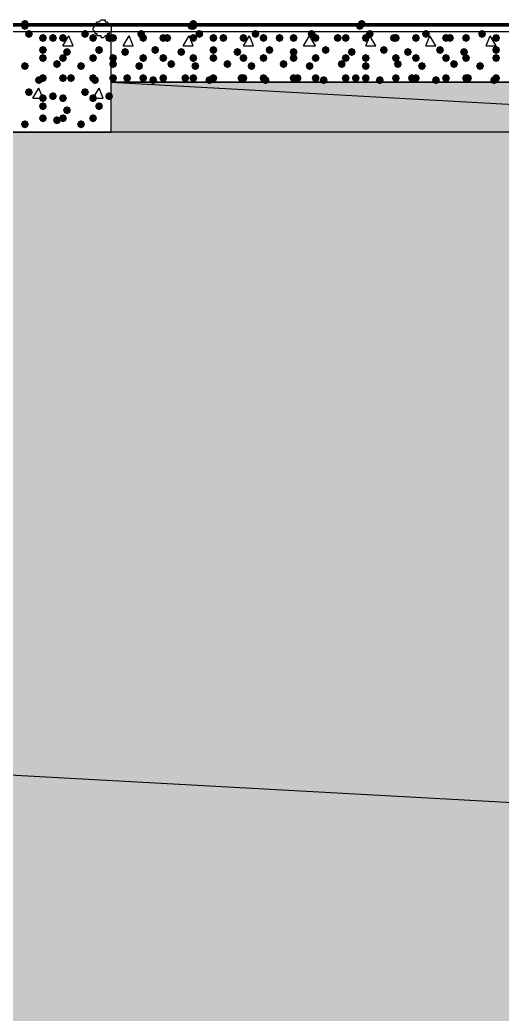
# Model space of a CAD drawing. Header units: millimetres. Extents: x 0 to 420, y 0 to 297.
# Drawn here: x 279.76 to 289.94, y 207.21 to 228.18 of the extents above; entities that cross this region are included whole.
import ezdxf

# ---------------------------------------------------------------- set-up
doc = ezdxf.new("R2010")
doc.units = ezdxf.units.MM
doc.layers.get('0').update_dxf_attribs({"linetype": 'CONTINUOUS'})

msp = doc.modelspace()

# ---------------------------------------------------------------- hatches: boundary and pattern name
at = {"true_color": 0x0000fe}
for points in [[(279.950333, 228.092), (279.925462, 228.032204), (279.865667, 228.007333), (279.805871, 228.032204), (279.781, 228.092), (279.805871, 228.151796), (279.865667, 228.176667), (279.925462, 228.151796)], [(279.950333, 228.049667), (279.925462, 227.989871), (279.865667, 227.965), (279.805871, 227.989871), (279.781, 228.049667), (279.805871, 228.109462), (279.865667, 228.134333), (279.925462, 228.109463)], [(279.950333, 228.049667), (279.925462, 227.989871), (279.865667, 227.965), (279.805871, 227.989871), (279.781, 228.049667), (279.805871, 228.109462), (279.865667, 228.134333), (279.925462, 228.109463)], [(279.950333, 228.049667), (279.925462, 227.989871), (279.865667, 227.965), (279.805871, 227.989871), (279.781, 228.049667), (279.805871, 228.109462), (279.865667, 228.134333), (279.925462, 228.109463)], [(283.464, 228.049667), (283.439129, 227.989871), (283.379333, 227.965), (283.319538, 227.989871), (283.294667, 228.049667), (283.319537, 228.109462), (283.379333, 228.134333), (283.439129, 228.109463)], [(283.464, 228.049667), (283.439129, 227.989871), (283.379333, 227.965), (283.319538, 227.989871), (283.294667, 228.049667), (283.319537, 228.109462), (283.379333, 228.134333), (283.439129, 228.109463)], [(283.506333, 228.092), (283.481462, 228.032204), (283.421667, 228.007333), (283.361871, 228.032204), (283.337, 228.092), (283.361871, 228.151796), (283.421667, 228.176667), (283.481462, 228.151796)], [(283.506333, 228.049667), (283.481462, 227.989871), (283.421667, 227.965), (283.361871, 227.989871), (283.337, 228.049667), (283.361871, 228.109462), (283.421667, 228.134333), (283.481462, 228.109463)], [(287.02, 228.049667), (286.995129, 227.989871), (286.935333, 227.965), (286.875538, 227.989871), (286.850667, 228.049667), (286.875537, 228.109462), (286.935333, 228.134333), (286.995129, 228.109463)], [(287.02, 228.049667), (286.995129, 227.989871), (286.935333, 227.965), (286.875538, 227.989871), (286.850667, 228.049667), (286.875537, 228.109462), (286.935333, 228.134333), (286.995129, 228.109463)], [(287.02, 228.049667), (286.995129, 227.989871), (286.935333, 227.965), (286.875538, 227.989871), (286.850667, 228.049667), (286.875537, 228.109462), (286.935333, 228.134333), (286.995129, 228.109463)], [(287.062333, 228.092), (287.037462, 228.032204), (286.977667, 228.007333), (286.917871, 228.032204), (286.893, 228.092), (286.917871, 228.151796), (286.977667, 228.176667), (287.037462, 228.151796)]]:
    msp.add_hatch(color=0, dxfattribs=at).paths.add_polyline_path(points, flags=0)
at = {"true_color": 0x000007}
h = msp.add_hatch(color=0, dxfattribs=at)
h.paths.add_polyline_path([(32.215667, 228.049667), (380.661333, 228.049667)], flags=0)
h.paths.add_polyline_path([(380.661333, 228.049667), (32.215667, 228.049667)], flags=0)
for points in [[(280.035, 227.880333), (280.010129, 227.820537), (279.950333, 227.795667), (279.890538, 227.820537), (279.865667, 227.880333), (279.890537, 227.940129), (279.950333, 227.965), (280.010129, 227.940129)], [(280.331333, 227.795667), (280.306462, 227.735871), (280.246667, 227.711), (280.186871, 227.735871), (280.162, 227.795667), (280.186871, 227.855462), (280.246667, 227.880333), (280.306462, 227.855463)], [(280.543, 227.795667), (280.518129, 227.735871), (280.458333, 227.711), (280.398537, 227.735871), (280.373667, 227.795667), (280.398537, 227.855462), (280.458333, 227.880333), (280.518129, 227.855463)], [(280.754667, 227.795667), (280.729796, 227.735871), (280.67, 227.711), (280.610204, 227.735871), (280.585333, 227.795667), (280.610204, 227.855462), (280.67, 227.880333), (280.729796, 227.855463)], [(281.220333, 227.880333), (281.195462, 227.820537), (281.135667, 227.795667), (281.075871, 227.820537), (281.051, 227.880333), (281.075871, 227.940129), (281.135667, 227.965), (281.195462, 227.940129)], [(281.389667, 227.795667), (281.364796, 227.735871), (281.305, 227.711), (281.245204, 227.735871), (281.220333, 227.795667), (281.245204, 227.855462), (281.305, 227.880333), (281.364796, 227.855463)], [(281.728333, 227.795667), (281.703463, 227.735871), (281.643667, 227.711), (281.583871, 227.735871), (281.559, 227.795667), (281.583871, 227.855462), (281.643667, 227.880333), (281.703462, 227.855463)], [(280.331333, 227.541667), (280.306462, 227.481871), (280.246667, 227.457), (280.186871, 227.481871), (280.162, 227.541667), (280.186871, 227.601462), (280.246667, 227.626333), (280.306462, 227.601463)], [(280.331333, 227.372333), (280.306462, 227.312537), (280.246667, 227.287667), (280.186871, 227.312537), (280.162, 227.372333), (280.186871, 227.432129), (280.246667, 227.457), (280.306462, 227.432129)], [(280.754667, 227.372333), (280.729796, 227.312537), (280.67, 227.287667), (280.610204, 227.312537), (280.585333, 227.372333), (280.610204, 227.432129), (280.67, 227.457), (280.729796, 227.432129)], [(280.839333, 227.499333), (280.814462, 227.439537), (280.754667, 227.414667), (280.694871, 227.439537), (280.67, 227.499333), (280.694871, 227.559129), (280.754667, 227.584), (280.814462, 227.559129)], [(281.389667, 227.372333), (281.364796, 227.312537), (281.305, 227.287667), (281.245204, 227.312537), (281.220333, 227.372333), (281.245204, 227.432129), (281.305, 227.457), (281.364796, 227.432129)], [(281.516667, 227.541667), (281.491796, 227.481871), (281.432, 227.457), (281.372204, 227.481871), (281.347333, 227.541667), (281.372204, 227.601462), (281.432, 227.626333), (281.491796, 227.601463)], [(279.950333, 227.203), (279.925462, 227.143204), (279.865667, 227.118333), (279.805871, 227.143204), (279.781, 227.203), (279.805871, 227.262796), (279.865667, 227.287667), (279.925462, 227.262796)], [(280.627667, 227.245333), (280.602796, 227.185537), (280.543, 227.160667), (280.483204, 227.185537), (280.458333, 227.245333), (280.483204, 227.305129), (280.543, 227.33), (280.602796, 227.305129)], [(281.135667, 227.203), (281.110796, 227.143204), (281.051, 227.118333), (280.991204, 227.143204), (280.966333, 227.203), (280.991204, 227.262796), (281.051, 227.287667), (281.110796, 227.262796)], [(280.331333, 226.949), (280.306462, 226.889204), (280.246667, 226.864333), (280.186871, 226.889204), (280.162, 226.949), (280.186871, 227.008796), (280.246667, 227.033667), (280.306462, 227.008796)], [(280.754667, 226.949), (280.729796, 226.889204), (280.67, 226.864333), (280.610204, 226.889204), (280.585333, 226.949), (280.610204, 227.008796), (280.67, 227.033667), (280.729796, 227.008796)], [(280.924, 226.949), (280.899129, 226.889204), (280.839333, 226.864333), (280.779538, 226.889204), (280.754667, 226.949), (280.779537, 227.008796), (280.839333, 227.033667), (280.899129, 227.008796)], [(281.389667, 226.949), (281.364796, 226.889204), (281.305, 226.864333), (281.245204, 226.889204), (281.220333, 226.949), (281.245204, 227.008796), (281.305, 227.033667), (281.364796, 227.008796)], [(280.246667, 226.906667), (280.221796, 226.846871), (280.162, 226.822), (280.102204, 226.846871), (280.077333, 226.906667), (280.102204, 226.966462), (280.162, 226.991333), (280.221796, 226.966463)], [(281.432, 226.906667), (281.407129, 226.846871), (281.347333, 226.822), (281.287537, 226.846871), (281.262667, 226.906667), (281.287537, 226.966462), (281.347333, 226.991333), (281.407129, 226.966463)], [(280.035, 226.652667), (280.010129, 226.592871), (279.950333, 226.568), (279.890538, 226.592871), (279.865667, 226.652667), (279.890537, 226.712462), (279.950333, 226.737333), (280.010129, 226.712463)], [(280.543, 226.568), (280.518129, 226.508204), (280.458333, 226.483333), (280.398537, 226.508204), (280.373667, 226.568), (280.398537, 226.627796), (280.458333, 226.652667), (280.518129, 226.627796)], [(281.220333, 226.652667), (281.195462, 226.592871), (281.135667, 226.568), (281.075871, 226.592871), (281.051, 226.652667), (281.075871, 226.712462), (281.135667, 226.737333), (281.195462, 226.712463)], [(281.728333, 226.568), (281.703463, 226.508204), (281.643667, 226.483333), (281.583871, 226.508204), (281.559, 226.568), (281.583871, 226.627796), (281.643667, 226.652667), (281.703462, 226.627796)], [(280.331333, 226.525667), (280.306462, 226.465871), (280.246667, 226.441), (280.186871, 226.465871), (280.162, 226.525667), (280.186871, 226.585462), (280.246667, 226.610333), (280.306462, 226.585463)], [(280.331333, 226.356333), (280.306462, 226.296537), (280.246667, 226.271667), (280.186871, 226.296537), (280.162, 226.356333), (280.186871, 226.416129), (280.246667, 226.441), (280.306462, 226.416129)], [(280.754667, 226.525667), (280.729796, 226.465871), (280.67, 226.441), (280.610204, 226.465871), (280.585333, 226.525667), (280.610204, 226.585462), (280.67, 226.610333), (280.729796, 226.585463)], [(281.389667, 226.525667), (281.364796, 226.465871), (281.305, 226.441), (281.245204, 226.465871), (281.220333, 226.525667), (281.245204, 226.585462), (281.305, 226.610333), (281.364796, 226.585463)], [(281.516667, 226.356333), (281.491796, 226.296537), (281.432, 226.271667), (281.372204, 226.296537), (281.347333, 226.356333), (281.372204, 226.416129), (281.432, 226.441), (281.491796, 226.416129)], [(280.839333, 226.271667), (280.814462, 226.211871), (280.754667, 226.187), (280.694871, 226.211871), (280.67, 226.271667), (280.694871, 226.331462), (280.754667, 226.356333), (280.814462, 226.331463)], [(279.950333, 225.975333), (279.925462, 225.915537), (279.865667, 225.890667), (279.805871, 225.915537), (279.781, 225.975333), (279.805871, 226.035129), (279.865667, 226.06), (279.925462, 226.035129)], [(280.331333, 226.102333), (280.306462, 226.042537), (280.246667, 226.017667), (280.186871, 226.042537), (280.162, 226.102333), (280.186871, 226.162129), (280.246667, 226.187), (280.306462, 226.162129)], [(280.627667, 226.06), (280.602796, 226.000204), (280.543, 225.975333), (280.483204, 226.000204), (280.458333, 226.06), (280.483204, 226.119796), (280.543, 226.144667), (280.602796, 226.119796)], [(280.754667, 226.102333), (280.729796, 226.042537), (280.67, 226.017667), (280.610204, 226.042537), (280.585333, 226.102333), (280.610204, 226.162129), (280.67, 226.187), (280.729796, 226.162129)], [(281.135667, 225.975333), (281.110796, 225.915537), (281.051, 225.890667), (280.991204, 225.915537), (280.966333, 225.975333), (280.991204, 226.035129), (281.051, 226.06), (281.110796, 226.035129)], [(281.389667, 226.102333), (281.364796, 226.042537), (281.305, 226.017667), (281.245204, 226.042537), (281.220333, 226.102333), (281.245204, 226.162129), (281.305, 226.187), (281.364796, 226.162129)]]:
    msp.add_hatch(color=0, dxfattribs=at).paths.add_polyline_path(points, flags=0)
at = {"true_color": 0x000008}
for points in [[(281.813, 227.795667), (281.788129, 227.735871), (281.728333, 227.711), (281.668537, 227.735871), (281.643667, 227.795667), (281.668537, 227.855462), (281.728333, 227.880333), (281.788129, 227.855463)], [(282.405667, 227.880333), (282.380796, 227.820537), (282.321, 227.795667), (282.261204, 227.820537), (282.236333, 227.880333), (282.261204, 227.940129), (282.321, 227.965), (282.380796, 227.940129)], [(282.448, 227.795667), (282.423129, 227.735871), (282.363333, 227.711), (282.303538, 227.735871), (282.278667, 227.795667), (282.303537, 227.855462), (282.363333, 227.880333), (282.423129, 227.855463)], [(282.871333, 227.795667), (282.846462, 227.735871), (282.786667, 227.711), (282.726871, 227.735871), (282.702, 227.795667), (282.726871, 227.855462), (282.786667, 227.880333), (282.846462, 227.855463)], [(282.956, 227.795667), (282.931129, 227.735871), (282.871333, 227.711), (282.811537, 227.735871), (282.786667, 227.795667), (282.811537, 227.855462), (282.871333, 227.880333), (282.931129, 227.855463)], [(283.506333, 227.795667), (283.481462, 227.735871), (283.421667, 227.711), (283.361871, 227.735871), (283.337, 227.795667), (283.361871, 227.855462), (283.421667, 227.880333), (283.481462, 227.855463)], [(283.633333, 227.880333), (283.608462, 227.820537), (283.548667, 227.795667), (283.488871, 227.820537), (283.464, 227.880333), (283.488871, 227.940129), (283.548667, 227.965), (283.608462, 227.940129)], [(283.929667, 227.795667), (283.904796, 227.735871), (283.845, 227.711), (283.785204, 227.735871), (283.760333, 227.795667), (283.785204, 227.855462), (283.845, 227.880333), (283.904796, 227.855463)], [(284.141333, 227.795667), (284.116463, 227.735871), (284.056667, 227.711), (283.996871, 227.735871), (283.972, 227.795667), (283.996871, 227.855462), (284.056667, 227.880333), (284.116462, 227.855463)], [(284.564667, 227.795667), (284.539796, 227.735871), (284.48, 227.711), (284.420204, 227.735871), (284.395333, 227.795667), (284.420204, 227.855462), (284.48, 227.880333), (284.539796, 227.855463)], [(284.818667, 227.880333), (284.793796, 227.820537), (284.734, 227.795667), (284.674204, 227.820537), (284.649333, 227.880333), (284.674204, 227.940129), (284.734, 227.965), (284.793796, 227.940129)], [(284.988, 227.795667), (284.963129, 227.735871), (284.903333, 227.711), (284.843538, 227.735871), (284.818667, 227.795667), (284.843537, 227.855462), (284.903333, 227.880333), (284.963129, 227.855463)], [(285.326667, 227.795667), (285.301796, 227.735871), (285.242, 227.711), (285.182204, 227.735871), (285.157333, 227.795667), (285.182204, 227.855462), (285.242, 227.880333), (285.301796, 227.855463)], [(285.623, 227.795667), (285.598129, 227.735871), (285.538333, 227.711), (285.478538, 227.735871), (285.453667, 227.795667), (285.478537, 227.855462), (285.538333, 227.880333), (285.598129, 227.855463)], [(286.004, 227.880333), (285.979129, 227.820537), (285.919333, 227.795667), (285.859537, 227.820537), (285.834667, 227.880333), (285.859537, 227.940129), (285.919333, 227.965), (285.979129, 227.940129)], [(286.088667, 227.795667), (286.063796, 227.735871), (286.004, 227.711), (285.944204, 227.735871), (285.919333, 227.795667), (285.944204, 227.855462), (286.004, 227.880333), (286.063796, 227.855463)], [(286.554333, 227.795667), (286.529462, 227.735871), (286.469667, 227.711), (286.409871, 227.735871), (286.385, 227.795667), (286.409871, 227.855462), (286.469667, 227.880333), (286.529462, 227.855463)], [(286.723667, 227.795667), (286.698796, 227.735871), (286.639, 227.711), (286.579204, 227.735871), (286.554333, 227.795667), (286.579204, 227.855462), (286.639, 227.880333), (286.698796, 227.855463)], [(287.147, 227.795667), (287.122129, 227.735871), (287.062333, 227.711), (287.002538, 227.735871), (286.977667, 227.795667), (287.002537, 227.855462), (287.062333, 227.880333), (287.122129, 227.855463)], [(287.231667, 227.880333), (287.206796, 227.820537), (287.147, 227.795667), (287.087204, 227.820537), (287.062333, 227.880333), (287.087204, 227.940129), (287.147, 227.965), (287.206796, 227.940129)], [(287.739667, 227.795667), (287.714796, 227.735871), (287.655, 227.711), (287.595204, 227.735871), (287.570333, 227.795667), (287.595204, 227.855462), (287.655, 227.880333), (287.714796, 227.855463)], [(287.782, 227.795667), (287.757129, 227.735871), (287.697333, 227.711), (287.637538, 227.735871), (287.612667, 227.795667), (287.637537, 227.855462), (287.697333, 227.880333), (287.757129, 227.855463)], [(288.205333, 227.795667), (288.180462, 227.735871), (288.120667, 227.711), (288.060871, 227.735871), (288.036, 227.795667), (288.060871, 227.855462), (288.120667, 227.880333), (288.180462, 227.855463)], [(288.417, 227.880333), (288.392129, 227.820537), (288.332333, 227.795667), (288.272538, 227.820537), (288.247667, 227.880333), (288.272537, 227.940129), (288.332333, 227.965), (288.392129, 227.940129)], [(288.840333, 227.795667), (288.815462, 227.735871), (288.755667, 227.711), (288.695871, 227.735871), (288.671, 227.795667), (288.695871, 227.855462), (288.755667, 227.880333), (288.815462, 227.855463)], [(288.925, 227.795667), (288.900129, 227.735871), (288.840333, 227.711), (288.780538, 227.735871), (288.755667, 227.795667), (288.780537, 227.855462), (288.840333, 227.880333), (288.900129, 227.855463)], [(289.263667, 227.795667), (289.238796, 227.735871), (289.179, 227.711), (289.119204, 227.735871), (289.094333, 227.795667), (289.119204, 227.855462), (289.179, 227.880333), (289.238796, 227.855463)], [(289.602333, 227.880333), (289.577462, 227.820537), (289.517667, 227.795667), (289.457871, 227.820537), (289.433, 227.880333), (289.457871, 227.940129), (289.517667, 227.965), (289.577462, 227.940129)], [(289.898667, 227.795667), (289.873796, 227.735871), (289.814, 227.711), (289.754204, 227.735871), (289.729333, 227.795667), (289.754204, 227.855462), (289.814, 227.880333), (289.873796, 227.855463)], [(281.813, 227.372333), (281.788129, 227.312537), (281.728333, 227.287667), (281.668537, 227.312537), (281.643667, 227.372333), (281.668537, 227.432129), (281.728333, 227.457), (281.788129, 227.432129)], [(282.067, 227.499333), (282.042129, 227.439537), (281.982333, 227.414667), (281.922538, 227.439537), (281.897667, 227.499333), (281.922537, 227.559129), (281.982333, 227.584), (282.042129, 227.559129)], [(282.448, 227.372333), (282.423129, 227.312537), (282.363333, 227.287667), (282.303538, 227.312537), (282.278667, 227.372333), (282.303537, 227.432129), (282.363333, 227.457), (282.423129, 227.432129)], [(282.702, 227.541667), (282.677129, 227.481871), (282.617333, 227.457), (282.557538, 227.481871), (282.532667, 227.541667), (282.557537, 227.601462), (282.617333, 227.626333), (282.677129, 227.601463)], [(282.871333, 227.372333), (282.846462, 227.312537), (282.786667, 227.287667), (282.726871, 227.312537), (282.702, 227.372333), (282.726871, 227.432129), (282.786667, 227.457), (282.846462, 227.432129)], [(283.252333, 227.499333), (283.227463, 227.439537), (283.167667, 227.414667), (283.107871, 227.439537), (283.083, 227.499333), (283.107871, 227.559129), (283.167667, 227.584), (283.227462, 227.559129)], [(283.506333, 227.372333), (283.481462, 227.312537), (283.421667, 227.287667), (283.361871, 227.312537), (283.337, 227.372333), (283.361871, 227.432129), (283.421667, 227.457), (283.481462, 227.432129)], [(283.929667, 227.541667), (283.904796, 227.481871), (283.845, 227.457), (283.785204, 227.481871), (283.760333, 227.541667), (283.785204, 227.601462), (283.845, 227.626333), (283.904796, 227.601463)], [(283.929667, 227.372333), (283.904796, 227.312537), (283.845, 227.287667), (283.785204, 227.312537), (283.760333, 227.372333), (283.785204, 227.432129), (283.845, 227.457), (283.904796, 227.432129)], [(284.437667, 227.499333), (284.412796, 227.439537), (284.353, 227.414667), (284.293204, 227.439537), (284.268333, 227.499333), (284.293204, 227.559129), (284.353, 227.584), (284.412796, 227.559129)], [(284.564667, 227.372333), (284.539796, 227.312537), (284.48, 227.287667), (284.420204, 227.312537), (284.395333, 227.372333), (284.420204, 227.432129), (284.48, 227.457), (284.539796, 227.432129)], [(284.988, 227.372333), (284.963129, 227.312537), (284.903333, 227.287667), (284.843538, 227.312537), (284.818667, 227.372333), (284.843537, 227.432129), (284.903333, 227.457), (284.963129, 227.432129)], [(285.115, 227.541667), (285.090129, 227.481871), (285.030333, 227.457), (284.970537, 227.481871), (284.945667, 227.541667), (284.970537, 227.601462), (285.030333, 227.626333), (285.090129, 227.601463)], [(285.623, 227.499333), (285.598129, 227.439537), (285.538333, 227.414667), (285.478538, 227.439537), (285.453667, 227.499333), (285.478537, 227.559129), (285.538333, 227.584), (285.598129, 227.559129)], [(285.623, 227.372333), (285.598129, 227.312537), (285.538333, 227.287667), (285.478538, 227.312537), (285.453667, 227.372333), (285.478537, 227.432129), (285.538333, 227.457), (285.598129, 227.432129)], [(286.088667, 227.372333), (286.063796, 227.312537), (286.004, 227.287667), (285.944204, 227.312537), (285.919333, 227.372333), (285.944204, 227.432129), (286.004, 227.457), (286.063796, 227.432129)], [(286.300333, 227.541667), (286.275463, 227.481871), (286.215667, 227.457), (286.155871, 227.481871), (286.131, 227.541667), (286.155871, 227.601462), (286.215667, 227.626333), (286.275462, 227.601463)], [(286.723667, 227.372333), (286.698796, 227.312537), (286.639, 227.287667), (286.579204, 227.312537), (286.554333, 227.372333), (286.579204, 227.432129), (286.639, 227.457), (286.698796, 227.432129)], [(286.850667, 227.499333), (286.825796, 227.439537), (286.766, 227.414667), (286.706204, 227.439537), (286.681333, 227.499333), (286.706204, 227.559129), (286.766, 227.584), (286.825796, 227.559129)], [(287.147, 227.372333), (287.122129, 227.312537), (287.062333, 227.287667), (287.002538, 227.312537), (286.977667, 227.372333), (287.002537, 227.432129), (287.062333, 227.457), (287.122129, 227.432129)], [(287.528, 227.541667), (287.503129, 227.481871), (287.443333, 227.457), (287.383537, 227.481871), (287.358667, 227.541667), (287.383537, 227.601462), (287.443333, 227.626333), (287.503129, 227.601463)], [(287.782, 227.372333), (287.757129, 227.312537), (287.697333, 227.287667), (287.637538, 227.312537), (287.612667, 227.372333), (287.637537, 227.432129), (287.697333, 227.457), (287.757129, 227.432129)], [(288.036, 227.499333), (288.011129, 227.439537), (287.951333, 227.414667), (287.891538, 227.439537), (287.866667, 227.499333), (287.891537, 227.559129), (287.951333, 227.584), (288.011129, 227.559129)], [(288.205333, 227.372333), (288.180462, 227.312537), (288.120667, 227.287667), (288.060871, 227.312537), (288.036, 227.372333), (288.060871, 227.432129), (288.120667, 227.457), (288.180462, 227.432129)], [(288.713333, 227.541667), (288.688463, 227.481871), (288.628667, 227.457), (288.568871, 227.481871), (288.544, 227.541667), (288.568871, 227.601462), (288.628667, 227.626333), (288.688462, 227.601463)], [(288.840333, 227.372333), (288.815462, 227.312537), (288.755667, 227.287667), (288.695871, 227.312537), (288.671, 227.372333), (288.695871, 227.432129), (288.755667, 227.457), (288.815462, 227.432129)], [(289.221333, 227.499333), (289.196462, 227.439537), (289.136667, 227.414667), (289.076871, 227.439537), (289.052, 227.499333), (289.076871, 227.559129), (289.136667, 227.584), (289.196462, 227.559129)], [(289.263667, 227.372333), (289.238796, 227.312537), (289.179, 227.287667), (289.119204, 227.312537), (289.094333, 227.372333), (289.119204, 227.432129), (289.179, 227.457), (289.238796, 227.432129)], [(289.898667, 227.541667), (289.873796, 227.481871), (289.814, 227.457), (289.754204, 227.481871), (289.729333, 227.541667), (289.754204, 227.601462), (289.814, 227.626333), (289.873796, 227.601463)], [(289.898667, 227.372333), (289.873796, 227.312537), (289.814, 227.287667), (289.754204, 227.312537), (289.729333, 227.372333), (289.754204, 227.432129), (289.814, 227.457), (289.873796, 227.432129)], [(281.813, 227.245333), (281.788129, 227.185537), (281.728333, 227.160667), (281.668537, 227.185537), (281.643667, 227.245333), (281.668537, 227.305129), (281.728333, 227.33), (281.788129, 227.305129)], [(282.363333, 227.203), (282.338462, 227.143204), (282.278667, 227.118333), (282.218871, 227.143204), (282.194, 227.203), (282.218871, 227.262796), (282.278667, 227.287667), (282.338462, 227.262796)], [(283.040667, 227.245333), (283.015796, 227.185537), (282.956, 227.160667), (282.896204, 227.185537), (282.871333, 227.245333), (282.896204, 227.305129), (282.956, 227.33), (283.015796, 227.305129)], [(283.548667, 227.203), (283.523796, 227.143204), (283.464, 227.118333), (283.404204, 227.143204), (283.379333, 227.203), (283.404204, 227.262796), (283.464, 227.287667), (283.523796, 227.262796)], [(284.226, 227.245333), (284.201129, 227.185537), (284.141333, 227.160667), (284.081537, 227.185537), (284.056667, 227.245333), (284.081537, 227.305129), (284.141333, 227.33), (284.201129, 227.305129)], [(284.734, 227.203), (284.709129, 227.143204), (284.649333, 227.118333), (284.589538, 227.143204), (284.564667, 227.203), (284.589537, 227.262796), (284.649333, 227.287667), (284.709129, 227.262796)], [(285.411333, 227.245333), (285.386462, 227.185537), (285.326667, 227.160667), (285.266871, 227.185537), (285.242, 227.245333), (285.266871, 227.305129), (285.326667, 227.33), (285.386462, 227.305129)], [(285.961667, 227.203), (285.936796, 227.143204), (285.877, 227.118333), (285.817204, 227.143204), (285.792333, 227.203), (285.817204, 227.262796), (285.877, 227.287667), (285.936796, 227.262796)], [(286.639, 227.245333), (286.614129, 227.185537), (286.554333, 227.160667), (286.494537, 227.185537), (286.469667, 227.245333), (286.494537, 227.305129), (286.554333, 227.33), (286.614129, 227.305129)], [(287.147, 227.203), (287.122129, 227.143204), (287.062333, 227.118333), (287.002538, 227.143204), (286.977667, 227.203), (287.002537, 227.262796), (287.062333, 227.287667), (287.122129, 227.262796)], [(287.824333, 227.245333), (287.799463, 227.185537), (287.739667, 227.160667), (287.679871, 227.185537), (287.655, 227.245333), (287.679871, 227.305129), (287.739667, 227.33), (287.799462, 227.305129)], [(288.332333, 227.203), (288.307462, 227.143204), (288.247667, 227.118333), (288.187871, 227.143204), (288.163, 227.203), (288.187871, 227.262796), (288.247667, 227.287667), (288.307462, 227.262796)], [(289.009667, 227.245333), (288.984796, 227.185537), (288.925, 227.160667), (288.865204, 227.185537), (288.840333, 227.245333), (288.865204, 227.305129), (288.925, 227.33), (288.984796, 227.305129)], [(289.56, 227.203), (289.535129, 227.143204), (289.475333, 227.118333), (289.415538, 227.143204), (289.390667, 227.203), (289.415537, 227.262796), (289.475333, 227.287667), (289.535129, 227.262796)], [(281.813, 226.949), (281.788129, 226.889204), (281.728333, 226.864333), (281.668537, 226.889204), (281.643667, 226.949), (281.668537, 227.008796), (281.728333, 227.033667), (281.788129, 227.008796)], [(282.109333, 226.949), (282.084462, 226.889204), (282.024667, 226.864333), (281.964871, 226.889204), (281.94, 226.949), (281.964871, 227.008796), (282.024667, 227.033667), (282.084462, 227.008796)], [(282.448, 226.949), (282.423129, 226.889204), (282.363333, 226.864333), (282.303538, 226.889204), (282.278667, 226.949), (282.303537, 227.008796), (282.363333, 227.033667), (282.423129, 227.008796)], [(282.871333, 226.949), (282.846462, 226.889204), (282.786667, 226.864333), (282.726871, 226.889204), (282.702, 226.949), (282.726871, 227.008796), (282.786667, 227.033667), (282.846462, 227.008796)], [(283.337, 226.949), (283.312129, 226.889204), (283.252333, 226.864333), (283.192538, 226.889204), (283.167667, 226.949), (283.192537, 227.008796), (283.252333, 227.033667), (283.312129, 227.008796)], [(283.506333, 226.949), (283.481462, 226.889204), (283.421667, 226.864333), (283.361871, 226.889204), (283.337, 226.949), (283.361871, 227.008796), (283.421667, 227.033667), (283.481462, 227.008796)], [(283.929667, 226.949), (283.904796, 226.889204), (283.845, 226.864333), (283.785204, 226.889204), (283.760333, 226.949), (283.785204, 227.008796), (283.845, 227.033667), (283.904796, 227.008796)], [(284.522333, 226.949), (284.497462, 226.889204), (284.437667, 226.864333), (284.377871, 226.889204), (284.353, 226.949), (284.377871, 227.008796), (284.437667, 227.033667), (284.497462, 227.008796)], [(284.564667, 226.949), (284.539796, 226.889204), (284.48, 226.864333), (284.420204, 226.889204), (284.395333, 226.949), (284.420204, 227.008796), (284.48, 227.033667), (284.539796, 227.008796)], [(284.988, 226.949), (284.963129, 226.889204), (284.903333, 226.864333), (284.843538, 226.889204), (284.818667, 226.949), (284.843537, 227.008796), (284.903333, 227.033667), (284.963129, 227.008796)], [(285.623, 226.949), (285.598129, 226.889204), (285.538333, 226.864333), (285.478538, 226.889204), (285.453667, 226.949), (285.478537, 227.008796), (285.538333, 227.033667), (285.598129, 227.008796)], [(285.707667, 226.949), (285.682796, 226.889204), (285.623, 226.864333), (285.563204, 226.889204), (285.538333, 226.949), (285.563204, 227.008796), (285.623, 227.033667), (285.682796, 227.008796)], [(286.088667, 226.949), (286.063796, 226.889204), (286.004, 226.864333), (285.944204, 226.889204), (285.919333, 226.949), (285.944204, 227.008796), (286.004, 227.033667), (286.063796, 227.008796)], [(286.723667, 226.949), (286.698796, 226.889204), (286.639, 226.864333), (286.579204, 226.889204), (286.554333, 226.949), (286.579204, 227.008796), (286.639, 227.033667), (286.698796, 227.008796)], [(286.935333, 226.949), (286.910462, 226.889204), (286.850667, 226.864333), (286.790871, 226.889204), (286.766, 226.949), (286.790871, 227.008796), (286.850667, 227.033667), (286.910462, 227.008796)], [(287.147, 226.949), (287.122129, 226.889204), (287.062333, 226.864333), (287.002538, 226.889204), (286.977667, 226.949), (287.002537, 227.008796), (287.062333, 227.033667), (287.122129, 227.008796)], [(287.782, 226.949), (287.757129, 226.889204), (287.697333, 226.864333), (287.637538, 226.889204), (287.612667, 226.949), (287.637537, 227.008796), (287.697333, 227.033667), (287.757129, 227.008796)], [(288.120667, 226.949), (288.095796, 226.889204), (288.036, 226.864333), (287.976204, 226.889204), (287.951333, 226.949), (287.976204, 227.008796), (288.036, 227.033667), (288.095796, 227.008796)], [(288.205333, 226.949), (288.180462, 226.889204), (288.120667, 226.864333), (288.060871, 226.889204), (288.036, 226.949), (288.060871, 227.008796), (288.120667, 227.033667), (288.180462, 227.008796)], [(288.840333, 226.949), (288.815462, 226.889204), (288.755667, 226.864333), (288.695871, 226.889204), (288.671, 226.949), (288.695871, 227.008796), (288.755667, 227.033667), (288.815462, 227.008796)], [(289.263667, 226.949), (289.238796, 226.889204), (289.179, 226.864333), (289.119204, 226.889204), (289.094333, 226.949), (289.119204, 227.008796), (289.179, 227.033667), (289.238796, 227.008796)], [(289.306, 226.949), (289.281129, 226.889204), (289.221333, 226.864333), (289.161538, 226.889204), (289.136667, 226.949), (289.161537, 227.008796), (289.221333, 227.033667), (289.281129, 227.008796)], [(289.898667, 226.949), (289.873796, 226.889204), (289.814, 226.864333), (289.754204, 226.889204), (289.729333, 226.949), (289.754204, 227.008796), (289.814, 227.033667), (289.873796, 227.008796)], [(282.659667, 226.906667), (282.634796, 226.846871), (282.575, 226.822), (282.515204, 226.846871), (282.490333, 226.906667), (282.515204, 226.966462), (282.575, 226.991333), (282.634796, 226.966463)], [(283.845, 226.906667), (283.820129, 226.846871), (283.760333, 226.822), (283.700538, 226.846871), (283.675667, 226.906667), (283.700537, 226.966462), (283.760333, 226.991333), (283.820129, 226.966463)], [(285.030333, 226.906667), (285.005463, 226.846871), (284.945667, 226.822), (284.885871, 226.846871), (284.861, 226.906667), (284.885871, 226.966462), (284.945667, 226.991333), (285.005462, 226.966463)], [(286.258, 226.906667), (286.233129, 226.846871), (286.173333, 226.822), (286.113538, 226.846871), (286.088667, 226.906667), (286.113537, 226.966462), (286.173333, 226.991333), (286.233129, 226.966463)], [(287.443333, 226.906667), (287.418463, 226.846871), (287.358667, 226.822), (287.298871, 226.846871), (287.274, 226.906667), (287.298871, 226.966462), (287.358667, 226.991333), (287.418462, 226.966463)], [(288.628667, 226.906667), (288.603796, 226.846871), (288.544, 226.822), (288.484204, 226.846871), (288.459333, 226.906667), (288.484204, 226.966462), (288.544, 226.991333), (288.603796, 226.966463)], [(289.856333, 226.906667), (289.831462, 226.846871), (289.771667, 226.822), (289.711871, 226.846871), (289.687, 226.906667), (289.711871, 226.966462), (289.771667, 226.991333), (289.831462, 226.966463)]]:
    msp.add_hatch(color=0, dxfattribs=at).paths.add_polyline_path(points, flags=0)
h = msp.add_hatch(color=0, dxfattribs=at)
h.paths.add_polyline_path([(300.736, 226.864333), (281.686, 226.864333), (300.736, 225.806)], flags=0)
h.paths.add_polyline_path([(281.686, 226.864333), (300.736, 225.806), (281.686, 225.806)], flags=0)
h = msp.add_hatch(color=0, dxfattribs=at)
h.paths.add_polyline_path([(379.518333, 225.806), (33.401, 225.806), (379.518333, 206.756)], flags=0)
h.paths.add_polyline_path([(33.401, 225.806), (379.518333, 206.756), (33.401, 206.756)], flags=0)

# ---------------------------------------------------------------- linework, layer by layer
at = {"color": 0, "true_color": 0x000007}
for points in [[(380.703667, 228.092), (32.173333, 228.092), (32.173333, 228.049667)], [(380.703667, 228.092), (32.215667, 228.092), (380.703667, 228.092), (32.215667, 228.049667)], [(32.215667, 228.049667), (380.703667, 228.049667)], [(32.215667, 228.049667), (380.661333, 228.049667), (380.703667, 228.049667)], [(32.215667, 228.049667), (380.661333, 228.049667)], [(300.736, 227.922667), (281.686, 227.922667)], [(280.67, 227.626333), (280.797, 227.838)], [(280.881667, 227.626333), (280.797, 227.838)], [(280.67, 227.626333), (280.881667, 227.626333)], [(281.686, 226.864333), (300.736, 226.864333)], [(280.035, 226.525667), (280.162, 226.737333)], [(280.246667, 226.525667), (280.162, 226.737333)], [(281.305, 226.525667), (281.432, 226.737333)], [(281.516667, 226.525667), (281.432, 226.737333)], [(280.035, 226.525667), (280.246667, 226.525667)], [(281.305, 226.525667), (281.516667, 226.525667)]]:
    msp.add_lwpolyline(points, dxfattribs=at)
for points in [[(281.686, 228.007333), (281.686, 227.965), (281.686, 227.922667), (281.643667, 227.922667), (281.643667, 227.880333), (281.601333, 227.880333), (281.601333, 227.838), (281.559, 227.838), (281.516667, 227.795667), (281.474333, 227.795667), (281.474333, 227.838), (281.432, 227.838), (281.389667, 227.838), (281.389667, 227.880333), (281.347333, 227.880333), (281.347333, 227.922667), (281.305, 227.965), (281.305, 228.007333), (281.347333, 228.049667), (281.347333, 228.092), (281.389667, 228.134333), (281.432, 228.134333), (281.474333, 228.176667), (281.516667, 228.176667), (281.559, 228.176667), (281.559, 228.134333), (281.601333, 228.134333), (281.643667, 228.092), (281.686, 228.049667)], [(32.215667, 228.049667), (380.703667, 228.049667)], [(32.215667, 228.049667), (380.661333, 228.049667)], [(380.661333, 228.049667), (32.215667, 228.049667)], [(279.569333, 227.922667), (279.569333, 225.806), (281.686, 225.806), (281.686, 227.922667)]]:
    msp.add_lwpolyline(points, close=True, dxfattribs=at)
at = {"color": 0, "true_color": 0x000008}
for points in [[(281.94, 227.626333), (282.067, 227.838)], [(282.151667, 227.626333), (282.067, 227.838)], [(283.21, 227.626333), (283.337, 227.838)], [(283.421667, 227.626333), (283.337, 227.838)], [(284.48, 227.626333), (284.607, 227.838)], [(284.691667, 227.626333), (284.607, 227.838)], [(285.75, 227.626333), (285.877, 227.838)], [(286.004, 227.626333), (285.877, 227.838)], [(287.062333, 227.626333), (287.147, 227.838)], [(287.274, 227.626333), (287.147, 227.838)], [(288.332333, 227.626333), (288.417, 227.838)], [(288.544, 227.626333), (288.417, 227.838)], [(289.602333, 227.626333), (289.687, 227.838)], [(289.814, 227.626333), (289.687, 227.838)], [(281.94, 227.626333), (282.151667, 227.626333)], [(283.21, 227.626333), (283.421667, 227.626333)], [(284.48, 227.626333), (284.691667, 227.626333)], [(285.75, 227.626333), (286.004, 227.626333)], [(287.062333, 227.626333), (287.274, 227.626333)], [(288.332333, 227.626333), (288.544, 227.626333)], [(289.602333, 227.626333), (289.814, 227.626333)]]:
    msp.add_lwpolyline(points, dxfattribs=at)
for points in [[(300.736, 226.864333), (281.686, 226.864333), (300.736, 225.806)], [(281.686, 226.864333), (300.736, 225.806), (281.686, 225.806)], [(379.518333, 225.806), (33.401, 225.806), (379.518333, 206.756)], [(33.401, 225.806), (379.518333, 206.756), (33.401, 206.756)]]:
    msp.add_lwpolyline(points, close=True, dxfattribs=at)

doc.saveas('drawing.dxf')
